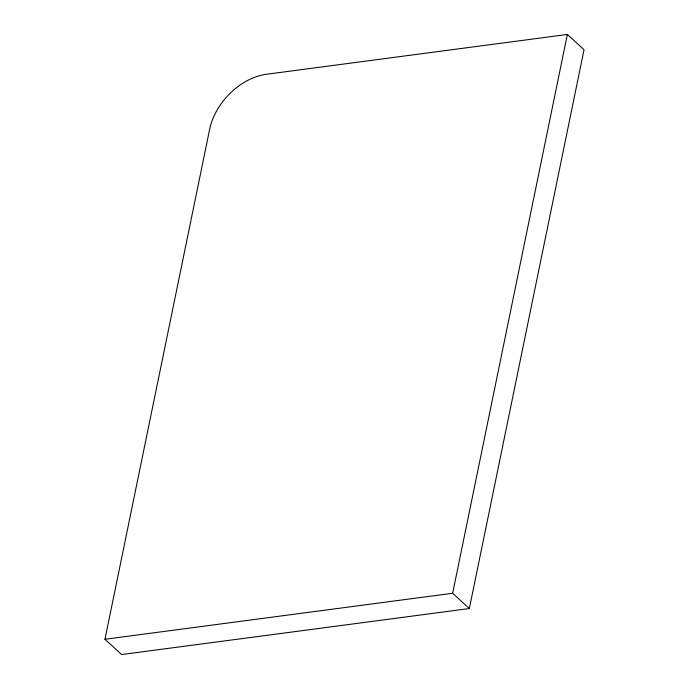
<?xml version="1.0" encoding="UTF-8"?>
<svg xmlns="http://www.w3.org/2000/svg" width="689" height="689" viewBox="0 0 689 689"><rect width="100%" height="100%" fill="white"/><g stroke="black" fill="none" stroke-linecap="round" stroke-linejoin="round"><path stroke-width="1.03" d="M104.961 639.271L209.62 129.42A56.136 39.755 -47.5 0 1 266.522 74.257L567.357 34.45L584.039 49.729L469.338 608.542L121.643 654.55L104.961 639.271L452.647 593.263L469.338 608.542M452.647 593.263L567.357 34.45"/></g></svg>
